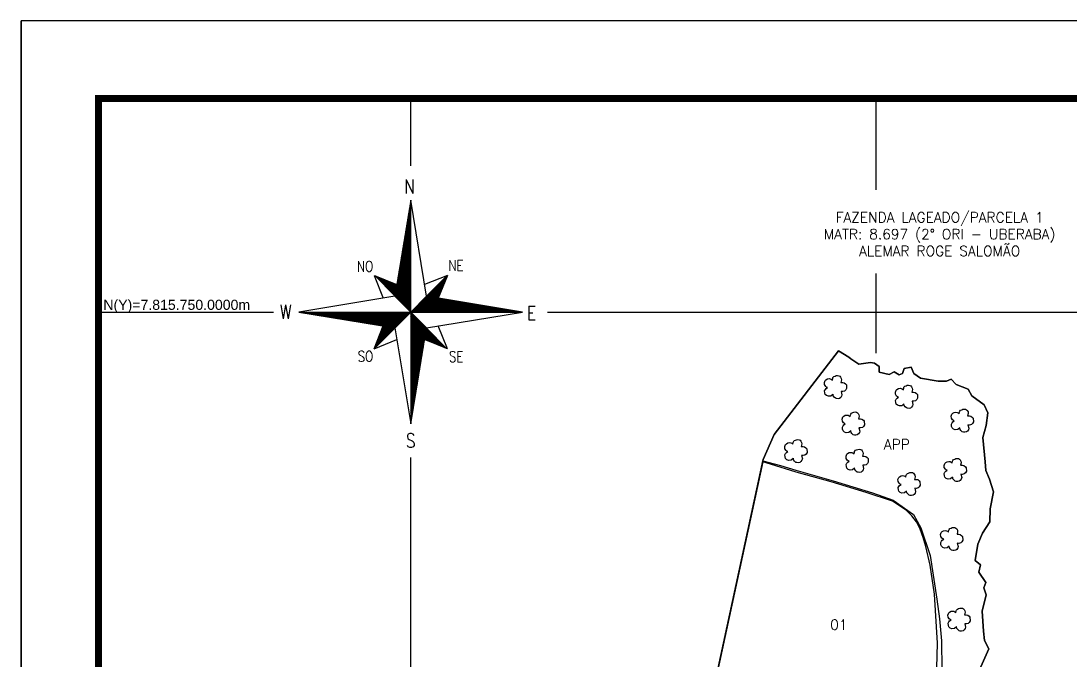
# Model space of a CAD drawing. Extents: x 738872 to 741497, y 7812506 to 7816219.
# Drawn here: x 738872 to 740563, y 7815189 to 7816219 of the extents above; entities that cross this region are included whole.
import ezdxf
from ezdxf.enums import TextEntityAlignment as Align

# ---------------------------------------------------------------- set-up
doc = ezdxf.new("R2010")
doc.units = 0
doc.linetypes.add('CONTINUO', pattern=[0])
doc.linetypes.add('LIN0', pattern=[0])
for name, color, linetype, lineweight in [('0114001259', 1, 'Continuous', 25), ('0114001259001', 5, 'Continuous', 25), ('PRESERVAÇÃO_PERMANENTE', 1, 'Continuous', 25)]:
    doc.layers.add(name, color=color, linetype=linetype, lineweight=lineweight)
for name, color, linetype in [('_SIMBOLO ARVORE', 118, 'Continuous'), ('MALHA', 8, 'Continuous'), ('MARGEM', 5, 'Continuous'), ('SETA_NORTE', 3, 'Continuous'), ('TEXTO', 7, 'Continuous'), ('TEXTO_CONFRONTANTES', 7, 'Continuous'), ('TEXTO_NUN_TAL', 7, 'Continuous')]:
    doc.layers.add(name, color=color, linetype=linetype)
doc.styles.add('ROMANS', font='romans')
doc.styles.add('Simplex', font='simplex.shx')
doc.styles.get("Standard").update_dxf_attribs({"font": 'arial.ttf'})

# ---------------------------------------------------------------- blocks, each defined once
blk = doc.blocks.new('A$C309442C0')
at = {"layer": 'SETA_NORTE', "linetype": 'Continuous'}
h = blk.add_hatch(dxfattribs=at)
h.set_pattern_fill('ANSI31', color=256, scale=0.1375, angle=-90, style=0)
h.set_pattern_definition([(315, (-215853.3434, 13873.16845), (0.3086963042, 0.3086963042), [])])
h.paths.add_polyline_path([(73.46, 97.41), (74.7, 104.95), (60.04, 110.83)])
h = blk.add_hatch(dxfattribs=at)
h.set_pattern_fill('ANSI31', color=256, scale=0.1375, angle=180, style=0)
h.set_pattern_definition([(225, (13869.59828, 216024.21475), (0.3086963042, -0.3086963042), [])])
h.paths.add_polyline_path([(93.84, 97.41), (101.38, 96.17), (107.26, 110.83)])
h = blk.add_hatch(dxfattribs=at)
h.set_pattern_fill('ANSI31', color=256, scale=0.1375, style=0)
h.set_pattern_definition([(45, (-13702.2971, -215849.77324), (-0.3086963042, 0.3086963042), [])])
h.paths.add_polyline_path([(73.46, 77.03), (65.92, 78.27), (60.04, 63.61)])
h = blk.add_hatch(dxfattribs=at)
h.set_pattern_fill('ANSI31', color=256, scale=0.1375, angle=90, style=0)
h.set_pattern_definition([(135, (216020.6446, -13698.72693), (-0.3086963042, -0.3086963042), [])])
h.paths.add_polyline_path([(93.84, 77.03), (92.6, 69.49), (107.26, 63.61)])
for p, q in [((82.98, 155.2), (83.65, 155.88)), ((83.1, 155.96), (83.65, 156.51)), ((83.23, 156.73), (83.65, 157.15)), ((83.35, 157.49), (83.65, 157.79)), ((83.48, 158.25), (83.65, 158.42)), ((83.6, 159.02), (83.65, 159.06)), ((81.59, 146.81), (83.65, 148.87)), ((81.72, 147.58), (83.65, 149.51)), ((81.85, 148.34), (83.65, 150.14)), ((81.97, 149.1), (83.65, 150.78)), ((82.1, 149.86), (83.65, 151.42)), ((82.22, 150.63), (83.65, 152.05)), ((82.35, 151.39), (83.65, 152.69)), ((82.47, 152.15), (83.65, 153.33)), ((82.6, 152.91), (83.65, 153.96)), ((82.73, 153.68), (83.65, 154.6)), ((82.85, 154.44), (83.65, 155.24)), ((80.34, 139.19), (83.65, 142.5)), ((80.46, 139.95), (83.65, 143.14)), ((80.59, 140.71), (83.65, 143.77)), ((80.72, 141.47), (83.65, 144.41)), ((80.84, 142.24), (83.65, 145.05)), ((80.97, 143), (83.65, 145.68)), ((81.09, 143.76), (83.65, 146.32)), ((81.22, 144.53), (83.65, 146.96)), ((81.34, 145.29), (83.65, 147.59)), ((81.47, 146.05), (83.65, 148.23)), ((78.96, 130.8), (83.65, 135.49)), ((79.08, 131.56), (83.65, 136.13)), ((79.21, 132.32), (83.65, 136.77)), ((79.33, 133.09), (83.65, 137.4)), ((79.46, 133.85), (83.65, 138.04)), ((79.59, 134.61), (83.65, 138.68)), ((79.71, 135.37), (83.65, 139.31)), ((79.84, 136.14), (83.65, 139.95)), ((79.96, 136.9), (83.65, 140.59)), ((80.09, 137.66), (83.65, 141.22)), ((80.21, 138.42), (83.65, 141.86)), ((77.7, 123.17), (83.65, 129.12)), ((77.83, 123.93), (83.65, 129.76)), ((77.95, 124.7), (83.65, 130.39)), ((78.08, 125.46), (83.65, 131.03)), ((78.2, 126.22), (83.65, 131.67)), ((78.33, 126.98), (83.65, 132.31)), ((78.45, 127.75), (83.65, 132.94)), ((78.58, 128.51), (83.65, 133.58)), ((78.71, 129.27), (83.65, 134.22)), ((78.83, 130.03), (83.65, 134.85)), ((76.32, 114.78), (83.65, 122.11)), ((76.44, 115.54), (83.65, 122.75)), ((76.57, 116.31), (83.65, 123.39)), ((76.7, 117.07), (83.65, 124.02)), ((76.82, 117.83), (83.65, 124.66)), ((76.95, 118.59), (83.65, 125.3)), ((77.07, 119.36), (83.65, 125.94)), ((77.2, 120.12), (83.65, 126.57)), ((77.32, 120.88), (83.65, 127.21)), ((77.45, 121.65), (83.65, 127.85)), ((77.58, 122.41), (83.65, 128.48)), ((74.94, 106.39), (83.65, 115.11)), ((75.06, 107.16), (83.65, 115.74)), ((75.19, 107.92), (83.65, 116.38)), ((75.31, 108.68), (83.65, 117.02)), ((75.44, 109.44), (83.65, 117.65)), ((75.57, 110.21), (83.65, 118.29)), ((75.69, 110.97), (83.65, 118.93)), ((75.82, 111.73), (83.65, 119.57)), ((75.94, 112.49), (83.65, 120.2)), ((76.07, 113.26), (83.65, 120.84)), ((76.19, 114.02), (83.65, 121.48)), ((60.04, 110.83), (74.7, 104.95)), ((60.04, 110.83), (65.92, 96.17)), ((73.68, 98.77), (83.65, 108.74)), ((73.81, 99.53), (83.65, 109.37)), ((73.93, 100.29), (83.65, 110.01)), ((74.06, 101.05), (83.65, 110.65)), ((74.18, 101.82), (83.65, 111.28)), ((74.31, 102.58), (83.65, 111.92)), ((74.43, 103.34), (83.65, 112.56)), ((74.56, 104.1), (83.65, 113.19)), ((74.69, 104.87), (83.65, 113.83)), ((74.81, 105.63), (83.65, 114.47)), ((107.26, 110.83), (92.6, 104.95)), ((107.26, 110.83), (101.38, 96.17)), ((73.53, 97.34), (83.65, 107.46)), ((73.56, 98), (83.65, 108.1)), ((73.85, 97.02), (83.65, 106.82)), ((74.17, 96.7), (83.65, 106.19)), ((74.49, 96.39), (83.65, 105.55)), ((74.8, 96.07), (83.65, 104.91)), ((75.12, 95.75), (83.65, 104.28)), ((75.44, 95.43), (83.65, 103.64)), ((75.76, 95.11), (83.65, 103)), ((76.08, 94.79), (83.65, 102.37)), ((76.4, 94.47), (83.65, 101.73)), ((76.72, 94.16), (83.65, 101.09)), ((77.03, 93.84), (83.65, 100.45)), ((77.35, 93.52), (83.65, 99.82)), ((77.67, 93.2), (83.65, 99.18)), ((77.99, 92.88), (83.65, 98.54)), ((78.31, 92.56), (83.65, 97.91)), ((78.63, 92.24), (83.65, 97.27)), ((78.94, 91.93), (83.65, 96.63)), ((79.26, 91.61), (83.65, 95.99)), ((79.58, 91.29), (83.65, 95.36)), ((79.9, 90.97), (83.65, 94.72)), ((83.79, 87.22), (93.97, 97.39)), ((84.43, 87.22), (94.51, 97.3)), ((85.07, 87.22), (95.06, 97.21)), ((85.71, 87.22), (95.61, 97.12)), ((86.34, 87.22), (96.15, 97.03)), ((86.98, 87.22), (96.7, 96.94)), ((87.62, 87.22), (97.25, 96.85)), ((88.25, 87.22), (97.8, 96.76)), ((88.89, 87.22), (98.34, 96.67)), ((89.53, 87.22), (98.89, 96.58)), ((90.17, 87.22), (99.44, 96.49)), ((90.8, 87.22), (99.98, 96.4)), ((91.44, 87.22), (100.53, 96.31)), ((92.08, 87.22), (101.08, 96.22)), ((92.71, 87.22), (101.62, 96.13)), ((93.35, 87.22), (102.17, 96.04)), ((93.99, 87.22), (102.72, 95.95)), ((94.62, 87.22), (103.27, 95.86)), ((95.26, 87.22), (103.81, 95.77)), ((95.9, 87.22), (104.36, 95.68)), ((96.54, 87.22), (104.91, 95.59)), ((97.17, 87.22), (105.45, 95.5)), ((97.81, 87.22), (106, 95.41)), ((98.45, 87.22), (106.55, 95.32)), ((99.08, 87.22), (107.09, 95.23)), ((99.72, 87.22), (107.64, 95.14)), ((100.36, 87.22), (108.19, 95.05)), ((100.99, 87.22), (108.73, 94.96)), ((101.63, 87.22), (109.28, 94.87)), ((102.27, 87.22), (109.83, 94.78)), ((102.91, 87.22), (110.38, 94.69)), ((80.22, 90.65), (83.65, 94.08)), ((80.54, 90.33), (83.65, 93.45)), ((80.86, 90.02), (83.65, 92.81)), ((81.17, 89.7), (83.65, 92.17)), ((81.49, 89.38), (83.65, 91.54)), ((81.81, 89.06), (83.65, 90.9)), ((82.13, 88.74), (83.65, 90.26)), ((82.45, 88.42), (83.65, 89.62)), ((82.77, 88.1), (83.65, 88.99)), ((83.09, 87.79), (83.65, 88.35)), ((103.54, 87.22), (110.92, 94.6)), ((104.18, 87.22), (111.47, 94.51)), ((104.82, 87.22), (112.02, 94.42)), ((105.45, 87.22), (112.56, 94.33)), ((106.09, 87.22), (113.11, 94.24)), ((106.73, 87.22), (113.66, 94.15)), ((107.37, 87.22), (114.2, 94.06)), ((108, 87.22), (114.75, 93.97)), ((108.64, 87.22), (115.3, 93.88)), ((109.28, 87.22), (115.84, 93.79)), ((109.91, 87.22), (116.39, 93.7)), ((110.55, 87.22), (116.94, 93.61)), ((111.19, 87.22), (117.49, 93.52)), ((111.82, 87.22), (118.03, 93.43)), ((112.46, 87.22), (118.58, 93.34)), ((113.1, 87.22), (119.13, 93.25)), ((113.74, 87.22), (119.67, 93.16)), ((114.37, 87.22), (120.22, 93.07)), ((115.01, 87.22), (120.77, 92.98)), ((115.65, 87.22), (121.31, 92.89)), ((116.28, 87.22), (121.86, 92.8)), ((116.92, 87.22), (122.41, 92.71)), ((117.56, 87.22), (122.95, 92.62)), ((118.19, 87.22), (123.5, 92.53)), ((118.83, 87.22), (124.05, 92.44)), ((119.47, 87.22), (124.6, 92.35)), ((120.11, 87.22), (125.14, 92.26)), ((120.74, 87.22), (125.69, 92.17)), ((121.38, 87.22), (126.24, 92.08)), ((122.02, 87.22), (126.78, 91.99)), ((122.65, 87.22), (127.33, 91.9)), ((123.29, 87.22), (127.88, 91.81)), ((123.93, 87.22), (128.42, 91.72)), ((124.56, 87.22), (128.97, 91.63)), ((125.2, 87.22), (129.52, 91.54)), ((125.84, 87.22), (130.07, 91.45)), ((126.48, 87.22), (130.61, 91.36)), ((127.11, 87.22), (131.16, 91.27)), ((127.75, 87.22), (131.71, 91.18)), ((128.39, 87.22), (132.25, 91.09)), ((129.02, 87.22), (132.8, 91)), ((129.66, 87.22), (133.35, 90.91)), ((130.3, 87.22), (133.89, 90.82)), ((130.94, 87.22), (134.44, 90.73)), ((131.57, 87.22), (134.99, 90.64)), ((132.21, 87.22), (135.53, 90.55)), ((132.85, 87.22), (136.08, 90.46)), ((133.48, 87.22), (136.63, 90.37)), ((134.12, 87.22), (137.18, 90.28)), ((134.76, 87.22), (137.72, 90.19)), ((135.39, 87.22), (138.27, 90.1)), ((136.03, 87.22), (138.82, 90.01)), ((136.67, 87.22), (139.36, 89.92)), ((137.31, 87.22), (139.91, 89.83)), ((137.94, 87.22), (140.46, 89.74)), ((138.58, 87.22), (141, 89.65)), ((139.22, 87.22), (141.55, 89.56)), ((139.85, 87.22), (142.1, 89.46)), ((140.49, 87.22), (142.64, 89.37)), ((141.13, 87.22), (143.19, 89.28)), ((141.76, 87.22), (143.74, 89.19)), ((142.4, 87.22), (144.29, 89.1)), ((143.04, 87.22), (144.83, 89.01)), ((143.68, 87.22), (145.38, 88.92)), ((144.31, 87.22), (145.93, 88.83)), ((144.95, 87.22), (146.47, 88.74)), ((145.59, 87.22), (147.02, 88.65)), ((146.22, 87.22), (147.57, 88.56)), ((146.86, 87.22), (148.11, 88.47)), ((147.5, 87.22), (148.66, 88.38)), ((148.14, 87.22), (149.21, 88.29)), ((148.77, 87.22), (149.76, 88.2)), ((149.41, 87.22), (150.3, 88.11)), ((150.05, 87.22), (150.85, 88.02)), ((150.68, 87.22), (151.4, 87.93)), ((11.78, 87.19), (11.81, 87.22)), ((12.32, 87.1), (12.45, 87.22)), ((12.87, 87.01), (13.08, 87.22)), ((13.42, 86.92), (13.72, 87.22)), ((13.97, 86.83), (14.36, 87.22)), ((14.51, 86.74), (15, 87.22)), ((15.06, 86.65), (15.63, 87.22)), ((15.61, 86.56), (16.27, 87.22)), ((16.15, 86.47), (16.91, 87.22)), ((16.7, 86.38), (17.54, 87.22)), ((17.25, 86.29), (18.18, 87.22)), ((17.79, 86.2), (18.82, 87.22)), ((18.34, 86.11), (19.45, 87.22)), ((18.89, 86.02), (20.09, 87.22)), ((19.43, 85.93), (20.73, 87.22)), ((19.98, 85.84), (21.37, 87.22)), ((20.53, 85.75), (22, 87.22)), ((21.08, 85.66), (22.64, 87.22)), ((21.62, 85.57), (23.28, 87.22)), ((22.17, 85.48), (23.91, 87.22)), ((22.72, 85.39), (24.55, 87.22)), ((23.26, 85.3), (25.19, 87.22)), ((23.81, 85.21), (25.82, 87.22)), ((24.36, 85.12), (26.46, 87.22)), ((24.9, 85.03), (27.1, 87.22)), ((25.45, 84.94), (27.74, 87.22)), ((26, 84.85), (28.37, 87.22)), ((26.54, 84.76), (29.01, 87.22)), ((27.09, 84.67), (29.65, 87.22)), ((27.64, 84.58), (30.28, 87.22)), ((28.19, 84.49), (30.92, 87.22)), ((28.73, 84.4), (31.56, 87.22)), ((29.28, 84.31), (32.2, 87.22)), ((29.83, 84.22), (32.83, 87.22)), ((30.37, 84.12), (33.47, 87.22)), ((30.92, 84.03), (34.11, 87.22)), ((31.47, 83.94), (34.74, 87.22)), ((32.01, 83.85), (35.38, 87.22)), ((32.56, 83.76), (36.02, 87.22)), ((33.11, 83.67), (36.65, 87.22)), ((33.66, 83.58), (37.29, 87.22)), ((34.2, 83.49), (37.93, 87.22)), ((34.75, 83.4), (38.57, 87.22)), ((35.3, 83.31), (39.2, 87.22)), ((35.84, 83.22), (39.84, 87.22)), ((36.39, 83.13), (40.48, 87.22)), ((36.94, 83.04), (41.11, 87.22)), ((37.48, 82.95), (41.75, 87.22)), ((38.03, 82.86), (42.39, 87.22)), ((38.58, 82.77), (43.02, 87.22)), ((39.12, 82.68), (43.66, 87.22)), ((39.67, 82.59), (44.3, 87.22)), ((40.22, 82.5), (44.94, 87.22)), ((40.77, 82.41), (45.57, 87.22)), ((41.31, 82.32), (46.21, 87.22)), ((41.86, 82.23), (46.85, 87.22)), ((42.41, 82.14), (47.48, 87.22)), ((42.95, 82.05), (48.12, 87.22)), ((43.5, 81.96), (48.76, 87.22)), ((44.05, 81.87), (49.4, 87.22)), ((44.59, 81.78), (50.03, 87.22)), ((45.14, 81.69), (50.67, 87.22)), ((45.69, 81.6), (51.31, 87.22)), ((46.23, 81.51), (51.94, 87.22)), ((46.78, 81.42), (52.58, 87.22)), ((47.33, 81.33), (53.22, 87.22)), ((47.88, 81.24), (53.85, 87.22)), ((48.42, 81.15), (54.49, 87.22)), ((48.97, 81.06), (55.13, 87.22)), ((49.52, 80.97), (55.77, 87.22)), ((50.06, 80.88), (56.4, 87.22)), ((50.61, 80.79), (57.04, 87.22)), ((51.16, 80.7), (57.68, 87.22)), ((51.7, 80.61), (58.31, 87.22)), ((52.25, 80.52), (58.95, 87.22)), ((52.8, 80.43), (59.59, 87.22)), ((53.35, 80.34), (60.22, 87.22)), ((53.89, 80.25), (60.86, 87.22)), ((54.44, 80.16), (61.5, 87.22)), ((54.99, 80.07), (62.14, 87.22)), ((55.53, 79.98), (62.77, 87.22)), ((56.08, 79.89), (63.41, 87.22)), ((56.63, 79.8), (64.05, 87.22)), ((57.17, 79.71), (64.68, 87.22)), ((57.72, 79.62), (65.32, 87.22)), ((58.27, 79.53), (65.96, 87.22)), ((58.81, 79.44), (66.59, 87.22)), ((59.36, 79.35), (67.23, 87.22)), ((59.91, 79.26), (67.87, 87.22)), ((83.65, 87.22), (60.04, 63.61)), ((60.46, 79.17), (68.51, 87.22)), ((61, 79.08), (69.14, 87.22)), ((61.55, 78.99), (69.78, 87.22)), ((62.1, 78.9), (70.42, 87.22)), ((62.64, 78.81), (71.05, 87.22)), ((63.19, 78.72), (71.69, 87.22)), ((63.74, 78.63), (72.33, 87.22)), ((64.28, 78.54), (72.97, 87.22)), ((64.83, 78.45), (73.6, 87.22)), ((65.38, 78.36), (74.24, 87.22)), ((65.92, 78.27), (74.88, 87.22)), ((66.47, 78.18), (75.51, 87.22)), ((67.02, 78.09), (76.15, 87.22)), ((67.57, 78), (76.79, 87.22)), ((68.11, 77.91), (77.42, 87.22)), ((68.66, 77.82), (78.06, 87.22)), ((69.21, 77.73), (78.7, 87.22)), ((69.75, 77.64), (79.34, 87.22)), ((70.3, 77.55), (79.97, 87.22)), ((70.85, 77.46), (80.61, 87.22)), ((71.39, 77.37), (81.25, 87.22)), ((71.94, 77.28), (81.88, 87.22)), ((72.49, 77.19), (82.52, 87.22)), ((73.04, 77.1), (83.16, 87.22)), ((83.4, 87.47), (83.65, 87.71)), ((83.65, 87.08), (83.72, 87.15)), ((83.65, 86.44), (84.04, 86.83)), ((83.65, 85.8), (84.36, 86.51)), ((83.65, 85.17), (84.68, 86.19)), ((83.65, 84.53), (85, 85.87)), ((83.65, 83.89), (85.32, 85.56)), ((83.65, 83.25), (85.63, 85.24)), ((83.65, 82.62), (85.95, 84.92)), ((83.65, 81.98), (86.27, 84.6)), ((83.65, 81.34), (86.59, 84.28)), ((83.65, 80.71), (86.91, 83.96)), ((83.65, 80.07), (87.23, 83.64)), ((83.65, 79.43), (87.54, 83.33)), ((83.65, 78.8), (87.86, 83.01)), ((83.65, 78.16), (88.18, 82.69)), ((83.65, 77.52), (88.5, 82.37)), ((83.65, 76.88), (88.82, 82.05)), ((83.65, 76.25), (89.14, 81.73)), ((83.65, 75.61), (89.46, 81.42)), ((151.32, 87.22), (151.94, 87.84)), ((151.96, 87.22), (152.49, 87.75)), ((152.59, 87.22), (153.04, 87.66)), ((153.23, 87.22), (153.58, 87.57)), ((153.87, 87.22), (154.13, 87.48)), ((154.51, 87.22), (154.68, 87.39)), ((155.14, 87.22), (155.22, 87.3)), ((60.04, 63.61), (65.92, 78.27)), ((83.65, 74.97), (89.77, 81.1)), ((83.65, 74.34), (90.09, 80.78)), ((83.65, 73.7), (90.41, 80.46)), ((83.65, 73.06), (90.73, 80.14)), ((83.65, 72.42), (91.05, 79.82)), ((83.65, 71.79), (91.37, 79.5)), ((83.65, 71.15), (91.69, 79.19)), ((83.65, 70.51), (92, 78.87)), ((83.65, 69.88), (92.32, 78.55)), ((83.65, 69.24), (92.64, 78.23)), ((83.65, 68.6), (92.96, 77.91)), ((83.65, 67.97), (93.28, 77.59)), ((83.65, 67.33), (93.6, 77.27)), ((83.65, 66.69), (93.81, 76.86)), ((83.65, 66.05), (93.69, 76.09)), ((83.65, 65.42), (93.56, 75.33)), ((83.65, 64.78), (93.44, 74.57)), ((107.26, 63.61), (101.38, 78.27)), ((60.04, 63.61), (74.7, 69.49)), ((83.65, 64.14), (93.31, 73.8)), ((83.65, 63.51), (93.19, 73.04)), ((83.65, 62.87), (93.06, 72.28)), ((83.65, 62.23), (92.94, 71.52)), ((83.65, 61.6), (92.81, 70.75)), ((83.65, 60.96), (92.68, 69.99)), ((83.65, 60.32), (92.56, 69.23)), ((83.65, 59.68), (92.43, 68.47)), ((83.65, 59.05), (92.31, 67.7)), ((107.26, 63.61), (92.6, 69.49)), ((83.65, 58.41), (92.18, 66.94)), ((83.65, 57.77), (92.06, 66.18)), ((83.65, 57.14), (91.93, 65.42)), ((83.65, 56.5), (91.8, 64.65)), ((83.65, 55.86), (91.68, 63.89)), ((83.65, 55.22), (91.55, 63.13)), ((83.65, 54.59), (91.43, 62.37)), ((83.65, 53.95), (91.3, 61.6)), ((83.65, 53.31), (91.18, 60.84)), ((83.65, 52.68), (91.05, 60.08)), ((83.65, 52.04), (90.93, 59.31)), ((83.65, 51.4), (90.8, 58.55)), ((83.65, 50.77), (90.67, 57.79)), ((83.65, 50.13), (90.55, 57.03)), ((83.65, 49.49), (90.42, 56.26)), ((83.65, 48.85), (90.3, 55.5)), ((83.65, 48.22), (90.17, 54.74)), ((83.65, 47.58), (90.05, 53.98)), ((83.65, 46.94), (89.92, 53.21)), ((83.65, 46.31), (89.79, 52.45)), ((83.65, 45.67), (89.67, 51.69)), ((83.65, 45.03), (89.54, 50.93)), ((83.65, 44.4), (89.42, 50.16)), ((83.65, 43.76), (89.29, 49.4)), ((83.65, 43.12), (89.17, 48.64)), ((83.65, 42.48), (89.04, 47.87)), ((83.65, 41.85), (88.92, 47.11)), ((83.65, 41.21), (88.79, 46.35)), ((83.65, 40.57), (88.66, 45.59)), ((83.65, 39.94), (88.54, 44.82)), ((83.65, 39.3), (88.41, 44.06)), ((83.65, 38.66), (88.29, 43.3)), ((83.65, 38.02), (88.16, 42.54)), ((83.65, 37.39), (88.04, 41.77)), ((83.65, 36.75), (87.91, 41.01)), ((83.65, 36.11), (87.78, 40.25)), ((83.65, 35.48), (87.66, 39.49)), ((83.65, 34.84), (87.53, 38.72)), ((83.65, 34.2), (87.41, 37.96)), ((83.65, 33.57), (87.28, 37.2)), ((83.65, 32.93), (87.16, 36.43)), ((83.65, 32.29), (87.03, 35.67)), ((83.65, 31.65), (86.91, 34.91)), ((83.65, 31.02), (86.78, 34.15)), ((83.65, 30.38), (86.65, 33.38)), ((83.65, 29.74), (86.53, 32.62)), ((83.65, 29.11), (86.4, 31.86)), ((83.65, 28.47), (86.28, 31.1)), ((83.65, 27.83), (86.15, 30.33)), ((83.65, 27.2), (86.03, 29.57)), ((83.65, 26.56), (85.9, 28.81)), ((83.65, 25.92), (85.77, 28.05)), ((83.65, 25.28), (85.65, 27.28)), ((83.65, 24.65), (85.52, 26.52)), ((83.65, 24.01), (85.4, 25.76)), ((83.65, 23.37), (85.27, 25)), ((83.65, 22.74), (85.15, 24.23)), ((83.65, 22.1), (85.02, 23.47)), ((83.65, 21.46), (84.9, 22.71)), ((83.65, 20.83), (84.77, 21.94)), ((83.65, 20.19), (84.64, 21.18)), ((83.65, 19.55), (84.52, 20.42)), ((83.65, 18.91), (84.39, 19.66)), ((83.65, 18.28), (84.27, 18.89)), ((83.65, 17.64), (84.14, 18.13)), ((83.65, 17), (84.02, 17.37)), ((83.65, 16.37), (83.89, 16.61)), ((83.65, 15.73), (83.76, 15.84))]:
    blk.add_line(p, q, dxfattribs=at)
blk.add_lwpolyline([(93.84, 77.03), (155.72, 87.22), (93.84, 97.41), (83.65, 159.29), (73.46, 97.41), (11.58, 87.22), (73.46, 77.03), (83.65, 15.15)], close=True, dxfattribs=at)
for points in [[(83.65, 87.22), (83.65, 159.29)], [(83.65, 87.22), (73.46, 97.41)], [(83.65, 87.22), (93.84, 97.41)], [(11.58, 87.22), (155.72, 87.22)], [(83.65, 87.22), (73.46, 77.03)], [(83.65, 87.22), (93.84, 77.03)], [(83.65, 87.22), (83.65, 15.15)]]:
    blk.add_lwpolyline(points, dxfattribs=at)
at = {"layer": 'SETA_NORTE', "color": 7, "lineweight": 30, "style": 'ROMANS', "width": 0.8}
for s, height, p in [('N ', 8.938, (79.47, 163.6)), ('NO', 6.875, (49.06, 113.22)), ('NE', 6.875, (107.97, 113.71)), ('W', 8.94, (-0.68, 82.95)), ('E', 8.94, (158.6, 82.11)), ('SO', 6.875, (49.53, 55.28)), ('SE', 6.875, (108.31, 55.02)), ('S', 8.94, (80.57, 0))]:
    blk.add_text(s, height=height, dxfattribs=at).set_placement(p)

msp = doc.modelspace()

# ---------------------------------------------------------------- linework, layer by layer
at = {"color": 8}
for p, q in [((739500, 7815985.4), (739500, 7816093.9)), ((740250, 7815946.7), (740250, 7816093.9)), ((740250, 7815683.9), (740250, 7815811.8)), ((738996.9, 7815750), (739278.7, 7815750)), ((739720.3, 7815750), (740763.2, 7815750)), ((739500, 7812924.4), (739500, 7815515.7))]:
    msp.add_line(p, q, dxfattribs=at)
at = {"layer": '0114001259', "color": 1}
msp.add_lwpolyline([(739604.8, 7813369), (740068.1, 7815512.4), (740085.6, 7815552.8), (740189.4, 7815687.4), (740206, 7815677.5), (740209.1, 7815674.4), (740215.7, 7815670.1), (740222.5, 7815666), (740240.9, 7815668.6), (740247.6, 7815667.4), (740254.8, 7815662.1), (740255.2, 7815653.3), (740271.3, 7815649.3), (740279.4, 7815653.4), (740287.4, 7815648.9), (740292.6, 7815651), (740295.2, 7815658.9), (740306.4, 7815661.4), (740311.1, 7815650.8), (740321.7, 7815643.4), (740350.2, 7815638.5), (740363.5, 7815638.6), (740371.1, 7815642), (740378.9, 7815633.1), (740398.2, 7815625.6), (740404.1, 7815614.9), (740424.3, 7815600.7), (740430.2, 7815587.6), (740427.3, 7815566.9), (740422.3, 7815547.9), (740425.7, 7815508.6), (740425.7, 7815508.6), (740426.7, 7815494.6), (740432.6, 7815480.6), (740439.3, 7815460.2), (740434, 7815433), (740433.5, 7815411.7), (740421.8, 7815393.6), (740414, 7815376), (740414, 7815376), (740410, 7815349.9), (740418.4, 7815342.5), (740415.4, 7815330.9), (740426.8, 7815314), (740423.8, 7815305.4), (740427.7, 7815294.5), (740421.1, 7815267.9), (740423, 7815235.8), (740424.7, 7815220.5), (740431.7, 7815207.5), (740419.1, 7815178.5)], dxfattribs=at)
at = {"layer": '0114001259001', "linetype": 'ByBlock'}
msp.add_lwpolyline([(740347, 7815136.9), (740349.1, 7815216.6), (740344.2, 7815295.3), (740337.3, 7815342.3), (740330.1, 7815372.1), (740325.7, 7815386.8), (740321.1, 7815400.2), (740315.4, 7815411.9), (740307.9, 7815421.7), (740298.8, 7815430.4), (740276.3, 7815445), (740234.3, 7815459.4), (740177.9, 7815476.4), (740121, 7815492.2), (740080, 7815505.1), (740067.4, 7815508.5), (739989, 7815146)], dxfattribs=at)
at = {"layer": '_SIMBOLO ARVORE', "linetype": 'CONTINUO'}
for points in [[(740180.6, 7815617.3, 0), (740177.3, 7815614.6, 0), (740173.2, 7815614.2, 0), (740170.3, 7815615.3, 0), (740168.2, 7815617.3, 0), (740167.4, 7815619.7, 0), (740167.1, 7815623.1, 0), (740168.3, 7815625.3, 0), (740169.4, 7815626.9, 0), (740171.8, 7815628.5, 0), (740170.3, 7815629, 0), (740168.8, 7815630.2, 0), (740167.1, 7815633, 0), (740166.8, 7815636.2, 0), (740168, 7815639.6, 0), (740169.3, 7815640.9, 0), (740171.8, 7815642.3, 0), (740174.3, 7815642.7, 0), (740176.3, 7815642.4, 0), (740177.9, 7815641.6, 0), (740179.7, 7815640.1, 0), (740180.2, 7815643.1, 0), (740180.6, 7815644.3, 0), (740181.9, 7815645.9, 0), (740183.9, 7815646.6, 0), (740185.8, 7815647.5, 0), (740187.9, 7815647.7, 0), (740190, 7815647.4, 0), (740191.6, 7815646.5, 0), (740192.8, 7815645.2, 0), (740193.9, 7815643.1, 0), (740194.3, 7815640.7, 0), (740193.3, 7815636.5, 0), (740196.3, 7815636.6, 0), (740198.7, 7815636, 0), (740201, 7815634.2, 0), (740202.3, 7815632.7, 0), (740202.6, 7815627, 0), (740201.2, 7815624.4, 0), (740199.3, 7815622.7, 0), (740196.4, 7815621.9, 0), (740193.8, 7815622.1, 0), (740195.1, 7815616.7, 0), (740194.5, 7815614.5, 0), (740193, 7815612.3, 0), (740191.2, 7815610.9, 0), (740188.8, 7815610.3, 0), (740186.4, 7815610.4, 0), (740184.6, 7815611, 0), (740182.5, 7815613, 0), (740181.1, 7815614.8, 0), (740180.7, 7815617.6, 0)], [(740294.9, 7815601.8, 0), (740291.7, 7815599, 0), (740287.6, 7815598.6, 0), (740284.7, 7815599.7, 0), (740282.6, 7815601.7, 0), (740281.7, 7815604.1, 0), (740281.5, 7815607.5, 0), (740282.6, 7815609.7, 0), (740283.8, 7815611.3, 0), (740286.2, 7815612.9, 0), (740284.7, 7815613.4, 0), (740283.2, 7815614.6, 0), (740281.4, 7815617.4, 0), (740281.1, 7815620.6, 0), (740282.4, 7815624, 0), (740283.7, 7815625.3, 0), (740286.1, 7815626.7, 0), (740288.7, 7815627.1, 0), (740290.7, 7815626.8, 0), (740292.3, 7815626.1, 0), (740294, 7815624.5, 0), (740294.6, 7815627.5, 0), (740295, 7815628.7, 0), (740296.3, 7815630.3, 0), (740298.3, 7815631, 0), (740300.2, 7815631.9, 0), (740302.3, 7815632.1, 0), (740304.3, 7815631.8, 0), (740306, 7815630.9, 0), (740307.2, 7815629.6, 0), (740308.3, 7815627.5, 0), (740308.7, 7815625.1, 0), (740307.7, 7815621, 0), (740310.6, 7815621, 0), (740313.1, 7815620.4, 0), (740315.4, 7815618.6, 0), (740316.6, 7815617.2, 0), (740317, 7815611.4, 0), (740315.6, 7815608.8, 0), (740313.7, 7815607.1, 0), (740310.7, 7815606.3, 0), (740308.1, 7815606.5, 0), (740309.5, 7815601.2, 0), (740308.9, 7815598.9, 0), (740307.3, 7815596.7, 0), (740305.6, 7815595.3, 0), (740303.2, 7815594.7, 0), (740300.8, 7815594.9, 0), (740299, 7815595.4, 0), (740296.9, 7815597.4, 0), (740295.5, 7815599.2, 0), (740295, 7815602, 0)], [(740209.2, 7815558.6, 0), (740205.9, 7815555.9, 0), (740201.8, 7815555.5, 0), (740198.9, 7815556.6, 0), (740196.8, 7815558.6, 0), (740196, 7815561, 0), (740195.7, 7815564.4, 0), (740196.9, 7815566.6, 0), (740198, 7815568.2, 0), (740200.4, 7815569.8, 0), (740198.9, 7815570.3, 0), (740197.4, 7815571.5, 0), (740195.7, 7815574.2, 0), (740195.4, 7815577.5, 0), (740196.6, 7815580.9, 0), (740197.9, 7815582.1, 0), (740200.3, 7815583.6, 0), (740202.9, 7815584, 0), (740204.9, 7815583.7, 0), (740206.5, 7815582.9, 0), (740208.3, 7815581.4, 0), (740208.8, 7815584.4, 0), (740209.2, 7815585.5, 0), (740210.5, 7815587.2, 0), (740212.5, 7815587.9, 0), (740214.4, 7815588.8, 0), (740216.5, 7815589, 0), (740218.5, 7815588.7, 0), (740220.2, 7815587.8, 0), (740221.4, 7815586.5, 0), (740222.5, 7815584.4, 0), (740222.9, 7815582, 0), (740221.9, 7815577.8, 0), (740224.9, 7815577.9, 0), (740227.3, 7815577.3, 0), (740229.6, 7815575.5, 0), (740230.8, 7815574, 0), (740231.2, 7815568.3, 0), (740229.8, 7815565.7, 0), (740227.9, 7815564, 0), (740224.9, 7815563.2, 0), (740222.4, 7815563.4, 0), (740223.7, 7815558, 0), (740223.1, 7815555.7, 0), (740221.5, 7815553.6, 0), (740219.8, 7815552.2, 0), (740217.4, 7815551.6, 0), (740215, 7815551.7, 0), (740213.2, 7815552.2, 0), (740211.1, 7815554.3, 0), (740209.7, 7815556.1, 0), (740209.3, 7815558.9, 0)], [(740384.9, 7815563.3, 0), (740381.6, 7815560.6, 0), (740377.5, 7815560.1, 0), (740374.6, 7815561.3, 0), (740372.5, 7815563.3, 0), (740371.7, 7815565.6, 0), (740371.5, 7815569.1, 0), (740372.6, 7815571.3, 0), (740373.7, 7815572.9, 0), (740376.1, 7815574.5, 0), (740374.6, 7815575, 0), (740373.1, 7815576.2, 0), (740371.4, 7815578.9, 0), (740371.1, 7815582.2, 0), (740372.3, 7815585.6, 0), (740373.6, 7815586.8, 0), (740376.1, 7815588.3, 0), (740378.6, 7815588.6, 0), (740380.6, 7815588.3, 0), (740382.2, 7815587.6, 0), (740384, 7815586, 0), (740384.5, 7815589, 0), (740384.9, 7815590.2, 0), (740386.2, 7815591.9, 0), (740388.2, 7815592.6, 0), (740390.1, 7815593.4, 0), (740392.2, 7815593.6, 0), (740394.3, 7815593.4, 0), (740395.9, 7815592.5, 0), (740397.1, 7815591.2, 0), (740398.2, 7815589.1, 0), (740398.6, 7815586.7, 0), (740397.6, 7815582.5, 0), (740400.6, 7815582.6, 0), (740403, 7815582, 0), (740405.3, 7815580.2, 0), (740406.6, 7815578.7, 0), (740406.9, 7815573, 0), (740405.5, 7815570.4, 0), (740403.6, 7815568.7, 0), (740400.7, 7815567.9, 0), (740398.1, 7815568.1, 0), (740399.4, 7815562.7, 0), (740398.8, 7815560.4, 0), (740397.3, 7815558.2, 0), (740395.5, 7815556.9, 0), (740393.1, 7815556.3, 0), (740390.7, 7815556.4, 0), (740388.9, 7815556.9, 0), (740386.8, 7815559, 0), (740385.4, 7815560.8, 0), (740385, 7815563.6, 0)], [(740116.6, 7815514.2, 0), (740113.4, 7815511.5, 0), (740109.3, 7815511, 0), (740106.4, 7815512.1, 0), (740104.3, 7815514.2, 0), (740103.4, 7815516.5, 0), (740103.2, 7815520, 0), (740104.3, 7815522.1, 0), (740105.5, 7815523.7, 0), (740107.9, 7815525.3, 0), (740106.4, 7815525.8, 0), (740104.9, 7815527, 0), (740103.1, 7815529.8, 0), (740102.8, 7815533.1, 0), (740104.1, 7815536.5, 0), (740105.4, 7815537.7, 0), (740107.8, 7815539.2, 0), (740110.3, 7815539.5, 0), (740112.4, 7815539.2, 0), (740114, 7815538.5, 0), (740115.7, 7815536.9, 0), (740116.2, 7815539.9, 0), (740116.7, 7815541.1, 0), (740118, 7815542.8, 0), (740119.9, 7815543.5, 0), (740121.8, 7815544.3, 0), (740124, 7815544.5, 0), (740126, 7815544.2, 0), (740127.7, 7815543.3, 0), (740128.9, 7815542, 0), (740129.9, 7815539.9, 0), (740130.4, 7815537.6, 0), (740129.4, 7815533.4, 0), (740132.3, 7815533.4, 0), (740134.8, 7815532.8, 0), (740137, 7815531, 0), (740138.3, 7815529.6, 0), (740138.7, 7815523.8, 0), (740137.2, 7815521.2, 0), (740135.4, 7815519.5, 0), (740132.4, 7815518.7, 0), (740129.8, 7815519, 0), (740131.2, 7815513.6, 0), (740130.6, 7815511.3, 0), (740129, 7815509.1, 0), (740127.3, 7815507.7, 0), (740124.9, 7815507.1, 0), (740122.4, 7815507.3, 0), (740120.6, 7815507.8, 0), (740118.6, 7815509.8, 0), (740117.2, 7815511.7, 0), (740116.7, 7815514.5, 0)], [(740215.4, 7815498.6, 0), (740212.2, 7815495.9, 0), (740208.1, 7815495.4, 0), (740205.1, 7815496.5, 0), (740203.1, 7815498.6, 0), (740202.2, 7815500.9, 0), (740202, 7815504.4, 0), (740203.1, 7815506.5, 0), (740204.3, 7815508.2, 0), (740206.6, 7815509.8, 0), (740205.1, 7815510.2, 0), (740203.7, 7815511.5, 0), (740201.9, 7815514.2, 0), (740201.6, 7815517.5, 0), (740202.8, 7815520.9, 0), (740204.2, 7815522.1, 0), (740206.6, 7815523.6, 0), (740209.1, 7815523.9, 0), (740211.1, 7815523.6, 0), (740212.7, 7815522.9, 0), (740214.5, 7815521.3, 0), (740215, 7815524.3, 0), (740215.5, 7815525.5, 0), (740216.8, 7815527.2, 0), (740218.7, 7815527.9, 0), (740220.6, 7815528.7, 0), (740222.8, 7815528.9, 0), (740224.8, 7815528.6, 0), (740226.4, 7815527.8, 0), (740227.7, 7815526.4, 0), (740228.7, 7815524.3, 0), (740229.1, 7815522, 0), (740228.2, 7815517.8, 0), (740231.1, 7815517.8, 0), (740233.5, 7815517.3, 0), (740235.8, 7815515.4, 0), (740237.1, 7815514, 0), (740237.4, 7815508.2, 0), (740236, 7815505.7, 0), (740234.1, 7815503.9, 0), (740231.2, 7815503.1, 0), (740228.6, 7815503.4, 0), (740230, 7815498, 0), (740229.3, 7815495.7, 0), (740227.8, 7815493.5, 0), (740226.1, 7815492.1, 0), (740223.6, 7815491.5, 0), (740221.2, 7815491.7, 0), (740219.4, 7815492.2, 0), (740217.3, 7815494.2, 0), (740215.9, 7815496.1, 0), (740215.5, 7815498.9, 0)], [(740373.4, 7815483.8, 0), (740370.2, 7815481.1, 0), (740366.1, 7815480.6, 0), (740363.2, 7815481.8, 0), (740361.1, 7815483.8, 0), (740360.2, 7815486.1, 0), (740360, 7815489.6, 0), (740361.1, 7815491.8, 0), (740362.3, 7815493.4, 0), (740364.7, 7815495, 0), (740363.2, 7815495.5, 0), (740361.7, 7815496.7, 0), (740359.9, 7815499.4, 0), (740359.6, 7815502.7, 0), (740360.9, 7815506.1, 0), (740362.2, 7815507.3, 0), (740364.6, 7815508.8, 0), (740367.2, 7815509.1, 0), (740369.2, 7815508.9, 0), (740370.8, 7815508.1, 0), (740372.5, 7815506.6, 0), (740373.1, 7815509.5, 0), (740373.5, 7815510.7, 0), (740374.8, 7815512.4, 0), (740376.8, 7815513.1, 0), (740378.7, 7815514, 0), (740380.8, 7815514.1, 0), (740382.8, 7815513.9, 0), (740384.5, 7815513, 0), (740385.7, 7815511.7, 0), (740386.8, 7815509.6, 0), (740387.2, 7815507.2, 0), (740386.2, 7815503, 0), (740389.1, 7815503.1, 0), (740391.6, 7815502.5, 0), (740393.9, 7815500.7, 0), (740395.1, 7815499.2, 0), (740395.5, 7815493.5, 0), (740394.1, 7815490.9, 0), (740392.2, 7815489.2, 0), (740389.2, 7815488.4, 0), (740386.6, 7815488.6, 0), (740388, 7815483.2, 0), (740387.4, 7815480.9, 0), (740385.8, 7815478.7, 0), (740384.1, 7815477.4, 0), (740381.7, 7815476.8, 0), (740379.3, 7815476.9, 0), (740377.5, 7815477.4, 0), (740375.4, 7815479.5, 0), (740374, 7815481.3, 0), (740373.5, 7815484.1, 0)], [(740299.1, 7815461.2, 0), (740295.9, 7815458.5, 0), (740291.8, 7815458, 0), (740288.8, 7815459.1, 0), (740286.8, 7815461.2, 0), (740285.9, 7815463.5, 0), (740285.7, 7815467, 0), (740286.8, 7815469.1, 0), (740288, 7815470.7, 0), (740290.3, 7815472.3, 0), (740288.8, 7815472.8, 0), (740287.3, 7815474.1, 0), (740285.6, 7815476.8, 0), (740285.3, 7815480.1, 0), (740286.5, 7815483.5, 0), (740287.9, 7815484.7, 0), (740290.3, 7815486.2, 0), (740292.8, 7815486.5, 0), (740294.8, 7815486.2, 0), (740296.4, 7815485.5, 0), (740298.2, 7815483.9, 0), (740298.7, 7815486.9, 0), (740299.2, 7815488.1, 0), (740300.5, 7815489.8, 0), (740302.4, 7815490.5, 0), (740304.3, 7815491.3, 0), (740306.5, 7815491.5, 0), (740308.5, 7815491.2, 0), (740310.1, 7815490.4, 0), (740311.3, 7815489, 0), (740312.4, 7815486.9, 0), (740312.8, 7815484.6, 0), (740311.9, 7815480.4, 0), (740314.8, 7815480.4, 0), (740317.2, 7815479.9, 0), (740319.5, 7815478, 0), (740320.8, 7815476.6, 0), (740321.1, 7815470.8, 0), (740319.7, 7815468.2, 0), (740317.8, 7815466.5, 0), (740314.9, 7815465.7, 0), (740312.3, 7815466, 0), (740313.7, 7815460.6, 0), (740313, 7815458.3, 0), (740311.5, 7815456.1, 0), (740309.8, 7815454.7, 0), (740307.3, 7815454.1, 0), (740304.9, 7815454.3, 0), (740303.1, 7815454.8, 0), (740301, 7815456.8, 0), (740299.6, 7815458.7, 0), (740299.2, 7815461.5, 0)], [(740367.7, 7815372.7, 0), (740364.5, 7815370, 0), (740360.4, 7815369.5, 0), (740357.5, 7815370.6, 0), (740355.4, 7815372.7, 0), (740354.5, 7815375, 0), (740354.3, 7815378.5, 0), (740355.4, 7815380.6, 0), (740356.6, 7815382.2, 0), (740359, 7815383.8, 0), (740357.5, 7815384.3, 0), (740356, 7815385.5, 0), (740354.2, 7815388.3, 0), (740353.9, 7815391.6, 0), (740355.2, 7815395, 0), (740356.5, 7815396.2, 0), (740358.9, 7815397.7, 0), (740361.4, 7815398, 0), (740363.5, 7815397.7, 0), (740365.1, 7815397, 0), (740366.8, 7815395.4, 0), (740367.3, 7815398.4, 0), (740367.8, 7815399.6, 0), (740369.1, 7815401.3, 0), (740371, 7815402, 0), (740372.9, 7815402.8, 0), (740375.1, 7815403, 0), (740377.1, 7815402.7, 0), (740378.8, 7815401.9, 0), (740380, 7815400.5, 0), (740381, 7815398.4, 0), (740381.5, 7815396.1, 0), (740380.5, 7815391.9, 0), (740383.4, 7815391.9, 0), (740385.8, 7815391.3, 0), (740388.1, 7815389.5, 0), (740389.4, 7815388.1, 0), (740389.7, 7815382.3, 0), (740388.3, 7815379.7, 0), (740386.5, 7815378, 0), (740383.5, 7815377.2, 0), (740380.9, 7815377.5, 0), (740382.3, 7815372.1, 0), (740381.7, 7815369.8, 0), (740380.1, 7815367.6, 0), (740378.4, 7815366.2, 0), (740376, 7815365.6, 0), (740373.5, 7815365.8, 0), (740371.7, 7815366.3, 0), (740369.7, 7815368.3, 0), (740368.2, 7815370.2, 0), (740367.8, 7815373, 0)], [(740379.7, 7815242.8, 0), (740376.4, 7815240.1, 0), (740372.3, 7815239.6, 0), (740369.4, 7815240.7, 0), (740367.3, 7815242.8, 0), (740366.5, 7815245.1, 0), (740366.3, 7815248.6, 0), (740367.4, 7815250.7, 0), (740368.6, 7815252.4, 0), (740370.9, 7815254, 0), (740369.4, 7815254.4, 0), (740367.9, 7815255.7, 0), (740366.2, 7815258.4, 0), (740365.9, 7815261.7, 0), (740367.1, 7815265.1, 0), (740368.5, 7815266.3, 0), (740370.9, 7815267.8, 0), (740373.4, 7815268.1, 0), (740375.4, 7815267.8, 0), (740377, 7815267.1, 0), (740378.8, 7815265.5, 0), (740379.3, 7815268.5, 0), (740379.7, 7815269.7, 0), (740381, 7815271.4, 0), (740383, 7815272.1, 0), (740384.9, 7815272.9, 0), (740387, 7815273.1, 0), (740389.1, 7815272.8, 0), (740390.7, 7815272, 0), (740391.9, 7815270.6, 0), (740393, 7815268.5, 0), (740393.4, 7815266.2, 0), (740392.4, 7815262, 0), (740395.4, 7815262, 0), (740397.8, 7815261.5, 0), (740400.1, 7815259.7, 0), (740401.4, 7815258.2, 0), (740401.7, 7815252.4, 0), (740400.3, 7815249.9, 0), (740398.4, 7815248.1, 0), (740395.5, 7815247.4, 0), (740392.9, 7815247.6, 0), (740394.3, 7815242.2, 0), (740393.6, 7815239.9, 0), (740392.1, 7815237.7, 0), (740390.4, 7815236.3, 0), (740387.9, 7815235.7, 0), (740385.5, 7815235.9, 0), (740383.7, 7815236.4, 0), (740381.6, 7815238.4, 0), (740380.2, 7815240.3, 0), (740379.8, 7815243.1, 0)]]:
    msp.add_polyline3d(points, dxfattribs=at)
at = {"layer": 'MARGEM', "color": 174, "linetype": 'LIN0'}
msp.add_line((738871.9, 7812506.4), (738871.9, 7816218.9), dxfattribs=at)
at = {"layer": 'MARGEM', "color": 174, "linetype": 'LIN0', "flags": 128}
msp.add_lwpolyline([(741496.9, 7812506.4), (741496.9, 7816218.9), (738871.9, 7816218.9), (738871.9, 7812506.4)], close=True, dxfattribs=at)
at = {"layer": 'MARGEM', "color": 174, "linetype": 'LIN0', "const_width": 11.4, "flags": 128}
msp.add_lwpolyline([(741371.9, 7812924.4), (741371.9, 7816093.9), (738996.9, 7816093.9), (738996.9, 7812924.4)], close=True, dxfattribs=at)
at = {"layer": 'PRESERVAÇÃO_PERMANENTE', "linetype": 'ByBlock'}
msp.add_lwpolyline([(740419.1, 7815178.5), (740431.7, 7815207.5), (740424.7, 7815220.5), (740423, 7815235.8), (740421.1, 7815267.9), (740427.7, 7815294.5), (740423.8, 7815305.4), (740426.8, 7815314), (740415.4, 7815330.9), (740418.4, 7815342.5), (740410, 7815349.9), (740414, 7815376), (740414, 7815376), (740421.8, 7815393.6), (740433.5, 7815411.7), (740434, 7815433), (740439.3, 7815460.2), (740432.6, 7815480.6), (740426.7, 7815494.6), (740425.7, 7815508.6), (740425.7, 7815508.6), (740422.3, 7815547.9), (740427.3, 7815566.9), (740430.2, 7815587.6), (740424.3, 7815600.7), (740404.1, 7815614.9), (740398.2, 7815625.6), (740378.9, 7815633.1), (740371.1, 7815642), (740363.5, 7815638.6), (740350.2, 7815638.5), (740321.7, 7815643.4), (740311.1, 7815650.8), (740306.4, 7815661.4), (740295.2, 7815658.9), (740292.6, 7815651), (740287.4, 7815648.9), (740279.4, 7815653.4), (740271.3, 7815649.3), (740255.2, 7815653.3), (740254.8, 7815662.1), (740247.6, 7815667.4), (740240.9, 7815668.6), (740222.5, 7815666), (740215.7, 7815670.1), (740209.1, 7815674.4), (740206, 7815677.5), (740189.4, 7815687.4), (740085.6, 7815552.8), (740068.1, 7815512.4), (740067.7, 7815510.3), (740096.1, 7815502.9), (740120.5, 7815495.4), (740181, 7815477.8), (740244.1, 7815458.6), (740277.5, 7815447), (740310.6, 7815424), (740322.1, 7815402.4), (740337.4, 7815357.8), (740348, 7815287.6), (740352.2, 7815255.6), (740355.6, 7815220.1), (740355.9, 7815174)], dxfattribs=at)

# ---------------------------------------------------------------- block references
at = {"layer": 'SETA_NORTE', "linetype": 'ByBlock', "xscale": 2.5, "yscale": 2.5, "zscale": 2.5}
msp.add_blockref('A$C309442C0', (739290.9, 7815531.9), dxfattribs=at)

# ---------------------------------------------------------------- texts
at = {"layer": 'MALHA'}
msp.add_text('N(Y)=7.815.750.0000m', height=16.25, dxfattribs=at).set_placement((739241.2, 7815761.6), align=Align.MIDDLE_RIGHT)
at = {"layer": 'TEXTO', "color": 7, "style": 'Simplex'}
msp.add_text('APP', height=16.25, dxfattribs=at).set_placement((740262.6, 7815528.7, -563.7))
at = {"layer": 'TEXTO_CONFRONTANTES', "linetype": 'Continuous', "insert": (740352.5, 7815875.4, -1803), "char_height": 16.25, "width": 1104.949, "attachment_point": 5, "style": 'Simplex'}
msp.add_mtext('FAZENDA LAGEADO/PARCELA 1^JMATR: 8.697 (2° ORI - UBERABA)^JALEMAR ROGE SALOMÃO', dxfattribs=at)
at = {"layer": 'TEXTO_NUN_TAL', "color": 7, "style": 'Simplex'}
msp.add_text('01', height=16.25, dxfattribs=at).set_placement((740176.2, 7815238.2, -563.7))

doc.saveas('drawing.dxf')
